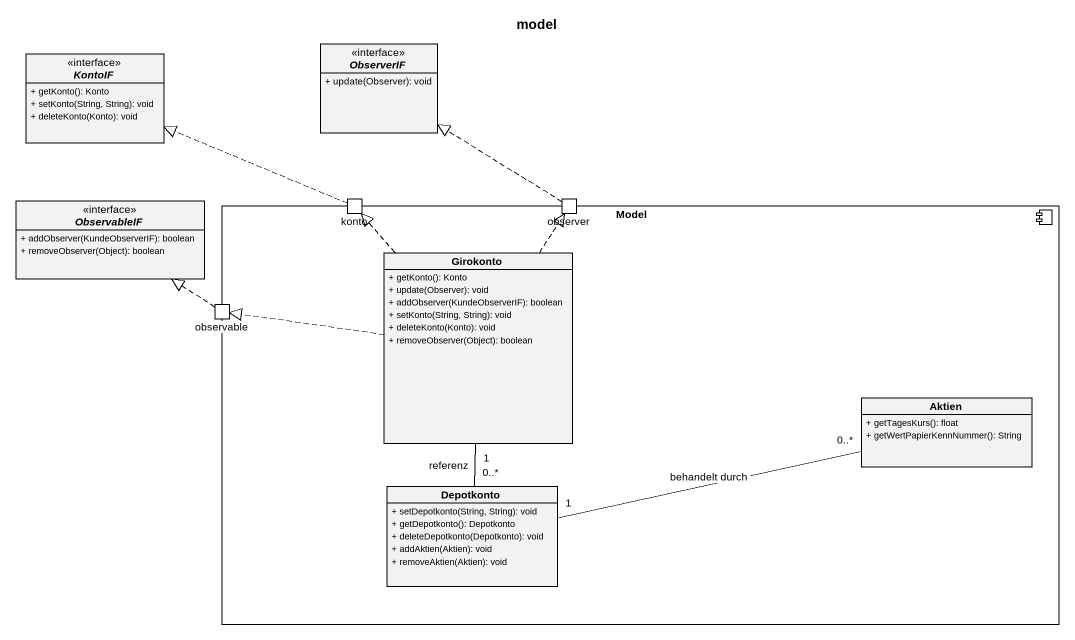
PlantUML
@startuml
title model
allowmixing
hide circle
hide empty members
skinparam classAttributeIconSize 0
interface KontoIF {
  + getKonto(): Konto
  + setKonto(String, String): void
  + deleteKonto(Konto): void
}
interface ObserverIF {
  + update(Observer): void
}
interface ObservableIF {
  + addObserver(KundeObserverIF): boolean
  + removeObserver(Object): boolean
}
component Model {
  port konto
  port observer
  class Girokonto {
    + getKonto(): Konto
    + update(Observer): void
    + addObserver(KundeObserverIF): boolean
    + setKonto(String, String): void
    + deleteKonto(Konto): void
    + removeObserver(Object): boolean
  }
  port observable
  class Aktien {
    + getTagesKurs(): float
    + getWertPapierKennNummer(): String
  }
  class Depotkonto {
    + setDepotkonto(String, String): void
    + getDepotkonto(): Depotkonto
    + deleteDepotkonto(Depotkonto): void
    + addAktien(Aktien): void
    + removeAktien(Aktien): void
  }
}
konto .left.|> KontoIF
observer .up.|> ObserverIF
Girokonto .up.|> konto
Girokonto .up.|> observer
Girokonto .left.|> observable
Girokonto "1" -- "0..*" Depotkonto : referenz
observable .up.|> ObservableIF
Depotkonto "1" -right- "0..*" Aktien : behandelt durch
@enduml
